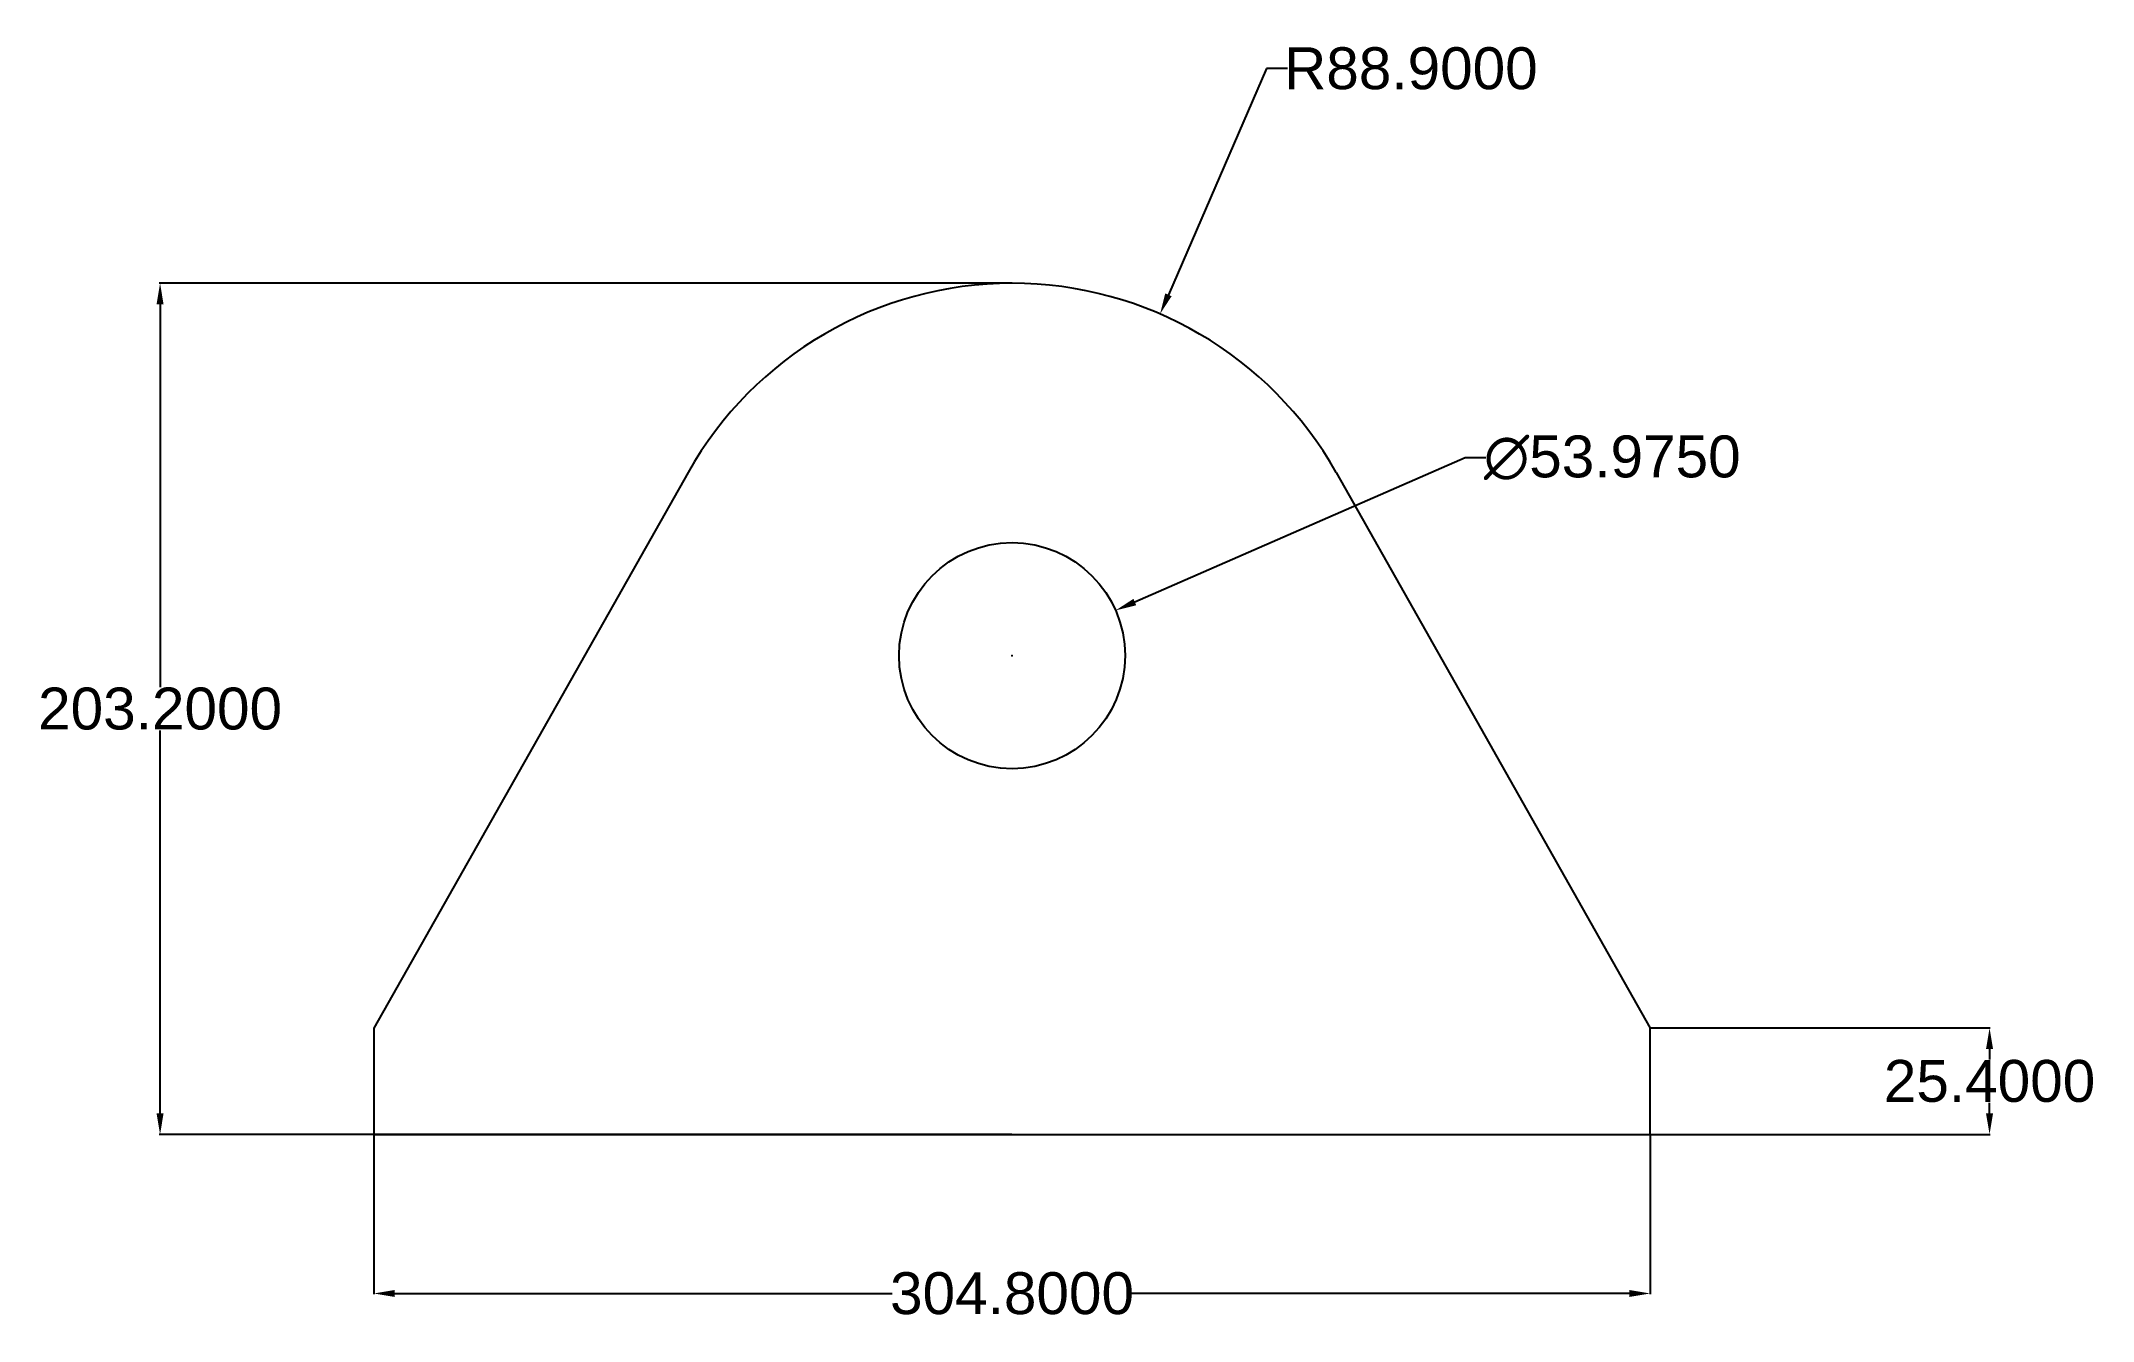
# Model space of a CAD drawing. Header units: millimetres. Extents: x 559 to 1049, y 186 to 492.
import ezdxf

# ---------------------------------------------------------------- set-up
doc = ezdxf.new("R2010")
doc.units = ezdxf.units.MM
doc.header["$MEASUREMENT"] = 0
doc.styles.get("Standard").update_dxf_attribs({"font": 'arial.ttf'})
doc.dimstyles.get("Standard").update_dxf_attribs({"dimtxt": 10, "dimasz": 5, "dimexe": 0.18, "dimexo": 0.0625, "dimgap": 0.09, "dimtad": 0, "dimtih": 1, "dimtoh": 1, "dimdec": 4, "dimzin": 0, "dimdsep": 46, "dimtxsty": 'Standard', "dimcen": 0.09, "dimadec": 0, "dimazin": 0, "dimtfac": 1, "dimtdec": 4, "dimtofl": 0, "dimtmove": 0, "dimatfit": 3, "dimfxl": 1, "dimtolj": 1, "dimtzin": 0, "dimarcsym": 0})

# ---------------------------------------------------------------- blocks, each defined once
blk = doc.blocks.new('*D7')
at = {"color": 0, "lineweight": -2, "transparency": 16777216}
for p, q in [((638.39, 230.72), (638.39, 192.62)), ((943.19, 230.72), (943.19, 192.62)), ((643.39, 192.8), (762.2, 192.8)), ((938.19, 192.8), (819.39, 192.8))]:
    blk.add_line(p, q, dxfattribs=at)
at = {"color": 0, "transparency": 16777216}
for points in [[(643.39, 193.63), (643.39, 191.97), (638.39, 192.8)], [(938.19, 193.63), (938.19, 191.97), (943.19, 192.8)]]:
    blk.add_solid(points, dxfattribs=at)
at = {"layer": 'Defpoints', "color": 0, "transparency": 16777216}
for p in [(638.39, 230.78), (943.19, 230.78), (943.19, 192.8)]:
    blk.add_point(p, dxfattribs=at)
at = {"color": 0, "transparency": 16777216, "insert": (790.79, 192.8), "char_height": 10, "attachment_point": 5}
blk.add_mtext('\\A1;304.8000', dxfattribs=at)
blk = doc.blocks.new('*D8')
at = {"color": 0, "lineweight": -2, "transparency": 16777216}
for p, q in [((943.26, 256.18), (1024.42, 256.18)), ((1024.24, 251.18), (1024.24, 248.67)), ((1024.24, 235.78), (1024.24, 238.28)), ((943.26, 230.78), (1024.42, 230.78))]:
    blk.add_line(p, q, dxfattribs=at)
at = {"color": 0, "transparency": 16777216}
for points in [[(1023.4, 251.18), (1025.07, 251.18), (1024.24, 256.18)], [(1023.4, 235.78), (1025.07, 235.78), (1024.24, 230.78)]]:
    blk.add_solid(points, dxfattribs=at)
at = {"layer": 'Defpoints', "color": 0, "transparency": 16777216}
for p in [(943.19, 256.18), (943.19, 230.78), (1024.24, 230.78)]:
    blk.add_point(p, dxfattribs=at)
at = {"color": 0, "transparency": 16777216, "insert": (1024.24, 243.48), "char_height": 10, "attachment_point": 5}
blk.add_mtext('\\A1;25.4000', dxfattribs=at)
blk = doc.blocks.new('*D9')
at = {"color": 0, "lineweight": -2, "transparency": 16777216}
for p, q in [((898.98, 392.31), (820.11, 357.88)), ((903.98, 392.31), (898.98, 392.31)), ((790.7, 345.08), (790.88, 345.08)), ((790.79, 344.99), (790.79, 345.17))]:
    blk.add_line(p, q, dxfattribs=at)
at = {"color": 0, "transparency": 16777216}
blk.add_solid([(819.78, 358.64), (820.44, 357.11), (815.53, 355.88)], dxfattribs=at)
at = {"layer": 'Defpoints', "color": 0, "transparency": 16777216}
for p in [(815.53, 355.88), (766.06, 334.28)]:
    blk.add_point(p, dxfattribs=at)
at = {"color": 0, "transparency": 16777216, "insert": (934.14, 392.31), "char_height": 10, "attachment_point": 5}
blk.add_mtext('\\A1;∅53.9750', dxfattribs=at)
blk = doc.blocks.new('*D10')
at = {"color": 0, "lineweight": -2, "transparency": 16777216}
for p, q in [((851.54, 485.25), (828.13, 431.24)), ((856.54, 485.25), (851.54, 485.25)), ((790.7, 345.08), (790.88, 345.08)), ((790.79, 344.99), (790.79, 345.17))]:
    blk.add_line(p, q, dxfattribs=at)
at = {"color": 0, "transparency": 16777216}
blk.add_solid([(827.37, 431.57), (828.9, 430.9), (826.14, 426.65)], dxfattribs=at)
at = {"layer": 'Defpoints', "color": 0, "transparency": 16777216}
for p in [(826.14, 426.65), (790.79, 345.08)]:
    blk.add_point(p, dxfattribs=at)
at = {"color": 0, "transparency": 16777216, "insert": (886.04, 485.25), "char_height": 10, "attachment_point": 5}
blk.add_mtext('\\A1;R88.9000', dxfattribs=at)
blk = doc.blocks.new('*D11')
at = {"color": 0, "lineweight": -2, "transparency": 16777216}
for p, q in [((790.73, 433.98), (587.15, 433.98)), ((587.33, 428.98), (587.33, 337.58)), ((587.33, 235.78), (587.33, 327.18)), ((790.73, 230.78), (587.15, 230.78))]:
    blk.add_line(p, q, dxfattribs=at)
at = {"color": 0, "transparency": 16777216}
for points in [[(586.49, 428.98), (588.16, 428.98), (587.33, 433.98)], [(586.49, 235.78), (588.16, 235.78), (587.33, 230.78)]]:
    blk.add_solid(points, dxfattribs=at)
at = {"layer": 'Defpoints', "color": 0, "transparency": 16777216}
for p in [(790.79, 433.98), (587.33, 230.78), (790.79, 230.78)]:
    blk.add_point(p, dxfattribs=at)
at = {"color": 0, "transparency": 16777216, "insert": (587.33, 332.38), "char_height": 10, "attachment_point": 5}
blk.add_mtext('\\A1;203.2000', dxfattribs=at)

msp = doc.modelspace()

# ---------------------------------------------------------------- linework, layer by layer
for p, q in [((713.40867, 388.83768), (638.39313, 256.17861)), ((868.17759, 388.83768), (943.19313, 256.17861)), ((638.39313, 256.17861), (638.39313, 230.77861)), ((943.19313, 230.77861), (943.19313, 256.17861)), ((638.39313, 230.77861), (943.19313, 230.77861))]:
    msp.add_line(p, q)
msp.add_circle((790.79313, 345.07861), 26.9875)
msp.add_arc((790.79313, 345.07861), 88.9, 29.4871257, 150.5128743)

# ---------------------------------------------------------------- dimensions: what is measured, and where the dimension line sits
dim = msp.add_radius_dim(center=(790.79313, 345.07861), mpoint=(826.14266, 426.64834), dimstyle='Standard')
dim.commit()
dim.dimension.update_dxf_attribs({"geometry": '*D10', "text_midpoint": (886.03793, 485.24849), "dimtype": 164})
for base, p1, p2, picture, middle in [((587.32778, 230.77861), (790.79313, 433.97861), (790.79313, 230.77861), '*D11', (587.32778, 332.37861)), ((1024.23547, 230.77861), (943.19313, 256.17861), (943.19313, 230.77861), '*D8', (1024.23547, 243.47861))]:
    dim = msp.add_linear_dim(base=base, p1=p1, p2=p2, angle=90, dimstyle='Standard')
    dim.commit()
    dim.dimension.update_dxf_attribs({"geometry": picture, "text_midpoint": middle})
dim = msp.add_diameter_dim_2p(p1=(766.05943, 334.28189), p2=(815.52683, 355.87534), dimstyle='Standard')
dim.commit()
dim.dimension.update_dxf_attribs({"geometry": '*D9', "text_midpoint": (934.13944, 392.30623), "dimtype": 163})
dim = msp.add_linear_dim(base=(943.19313, 192.80078), p1=(638.39313, 230.77861), p2=(943.19313, 230.77861), dimstyle='Standard')
dim.commit()
dim.dimension.update_dxf_attribs({"geometry": '*D7', "text_midpoint": (790.79313, 192.80078)})

doc.saveas('drawing.dxf')
